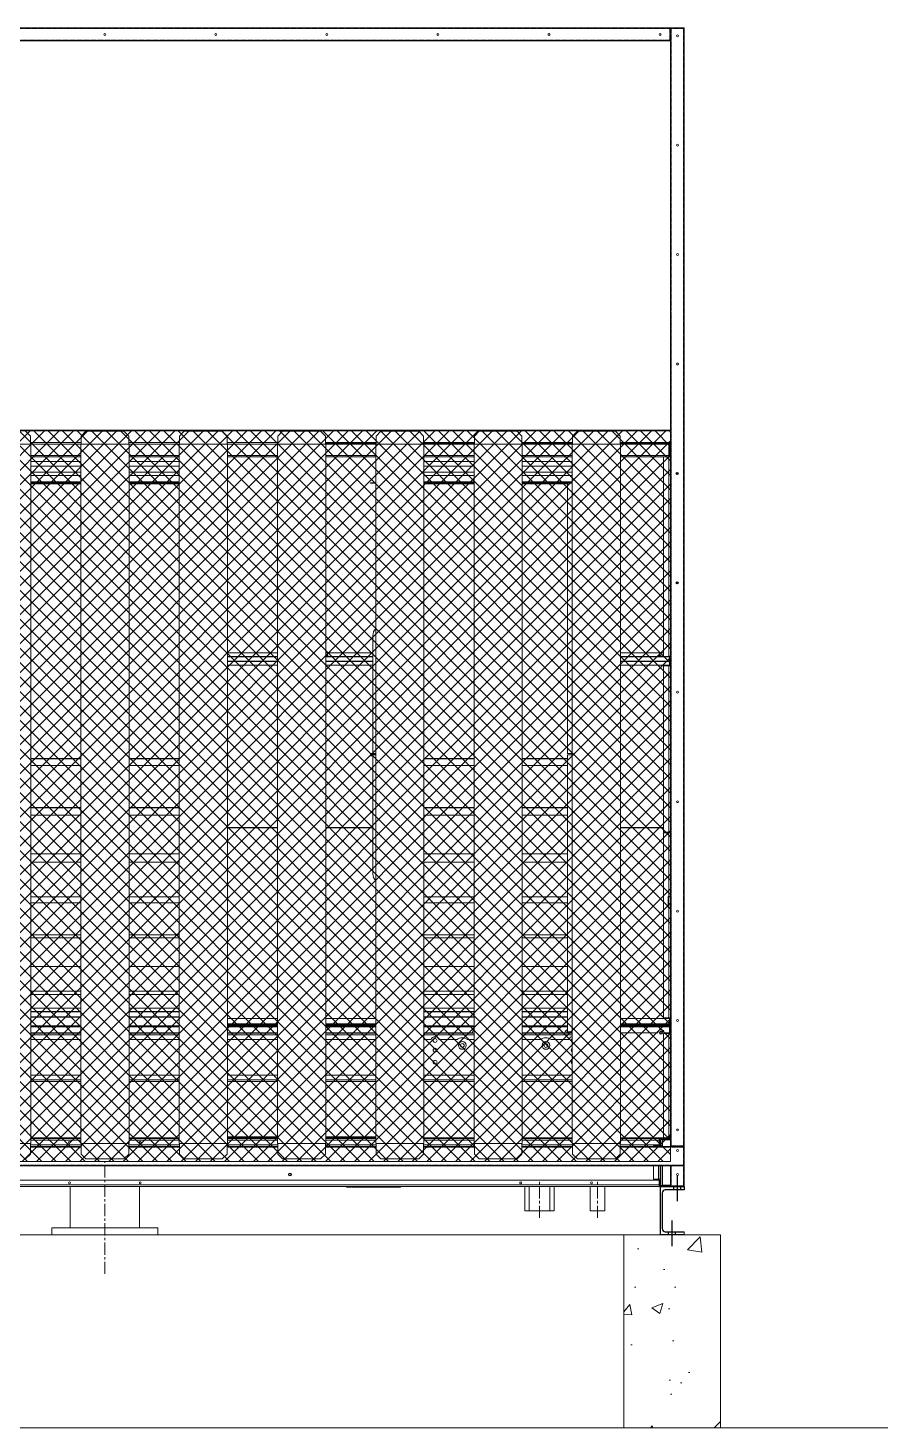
# Model space of a CAD drawing. Header units: millimetres. Extents: x -664082 to 30827, y -141530 to 21962.
# Drawn here: x 22114 to 24787, y 7999 to 12349 of the extents above; entities that cross this region are included whole.
import ezdxf

# ---------------------------------------------------------------- set-up
doc = ezdxf.new("R2010")
doc.units = ezdxf.units.MM
for name, pattern in [('CENTER', [2, 1.25, -0.25, 0.25, -0.25]), ('CENTERX2', [4, 2.5, -0.5, 0.5, -0.5]), ('HIDDEN', [0.375, 0.25, -0.125]), ('HIDDENX2', [0.75, 0.5, -0.25])]:
    doc.linetypes.add(name, pattern=pattern)
for name, color, linetype in [('center', 1, 'CENTER'), ('HIDD', 2, 'HIDDENX2'), ('냉각탑_기초', 23, 'Continuous')]:
    doc.layers.add(name, color=color, linetype=linetype)

# ---------------------------------------------------------------- blocks, each defined once
blk = doc.blocks.new('2')
at = {"lineweight": 5}
h = blk.add_hatch(dxfattribs=at)
h.set_pattern_fill('ANSI37', scale=10)
h.set_pattern_definition([(45, (-1561429.064, -479466.126), (-22.4506403, 22.4506403), []), (135, (-1561429.064, -479466.126), (-22.4506403, -22.4506403), [])])
h.paths.add_polyline_path([(24111.5, 8827.3), (24111.5, 11097.3), (20595.5, 11097.3), (20595.5, 8827.3)])
at = {"lineweight": 20}
for p, q in [((20595.5, 11097.3), (24111.5, 11097.3)), ((22122, 11081.3), (22107, 11096.3)), ((22279.5, 11081.3), (22294.5, 11096.3)), ((22294.5, 11096.3), (22412.5, 11096.3)), ((22427.5, 11081.3), (22412.5, 11096.3)), ((22585, 11081.3), (22600, 11096.3)), ((22600, 11096.3), (22718, 11096.3)), ((22733, 11081.3), (22718, 11096.3)), ((22890.5, 11081.3), (22905.5, 11096.3)), ((22905.5, 11096.3), (23023.5, 11096.3)), ((23038.5, 11081.3), (23023.5, 11096.3)), ((23196, 11081.3), (23211, 11096.3)), ((23211, 11096.3), (23329, 11096.3)), ((23344, 11081.3), (23329, 11096.3)), ((23501.5, 11081.3), (23516.5, 11096.3)), ((23516.5, 11096.3), (23634.5, 11096.3)), ((23649.5, 11081.3), (23634.5, 11096.3)), ((23807, 11081.3), (23822, 11096.3)), ((23822, 11096.3), (23940, 11096.3)), ((23955, 11081.3), (23940, 11096.3)), ((24111.5, 11097.3), (24111.5, 8827.3)), ((22123, 11056.3), (21973, 11056.3)), ((22122, 11056.3), (22122, 11081.3)), ((22123, 8883.3), (22123, 11056.3)), ((22278.5, 8883.3), (22278.5, 11056.3)), ((22428.5, 11056.3), (22278.5, 11056.3)), ((22279.5, 11056.3), (22279.5, 11081.3)), ((22427.5, 11056.3), (22427.5, 11081.3)), ((22428.5, 8883.3), (22428.5, 11056.3)), ((22584, 8883.3), (22584, 11056.3)), ((22734, 11056.3), (22584, 11056.3)), ((22585, 11056.3), (22585, 11081.3)), ((22733, 11056.3), (22733, 11081.3)), ((22734, 8883.3), (22734, 11056.3)), ((22889.5, 8883.3), (22889.5, 11056.3)), ((23039.5, 11056.3), (22889.5, 11056.3)), ((22890.5, 11056.3), (22890.5, 11081.3)), ((23038.5, 11056.3), (23038.5, 11081.3)), ((23039.5, 8883.3), (23039.5, 11056.3)), ((23195, 8883.3), (23195, 11056.3)), ((23345, 11056.3), (23195, 11056.3)), ((23196, 11056.3), (23196, 11081.3)), ((23344, 11056.3), (23344, 11081.3)), ((23345, 8883.3), (23345, 11056.3)), ((23500.5, 8883.3), (23500.5, 11056.3)), ((23650.5, 11056.3), (23500.5, 11056.3)), ((23501.5, 11056.3), (23501.5, 11081.3)), ((23649.5, 11056.3), (23649.5, 11081.3)), ((23650.5, 8883.3), (23650.5, 11056.3)), ((23806, 8883.3), (23806, 11056.3)), ((23956, 11056.3), (23806, 11056.3)), ((23807, 11056.3), (23807, 11081.3)), ((23955, 11056.3), (23955, 11081.3)), ((23956, 8883.3), (23956, 11056.3)), ((21973, 8883.3), (22123, 8883.3)), ((22122, 8883.3), (22122, 8850.3)), ((22278.5, 8883.3), (22428.5, 8883.3)), ((22279.5, 8883.3), (22279.5, 8850.3)), ((22427.5, 8883.3), (22427.5, 8850.3)), ((22584, 8883.3), (22734, 8883.3)), ((22585, 8883.3), (22585, 8850.3)), ((22733, 8883.3), (22733, 8850.3)), ((22889.5, 8883.3), (23039.5, 8883.3)), ((22890.5, 8883.3), (22890.5, 8850.3)), ((23038.5, 8883.3), (23038.5, 8850.3)), ((23195, 8883.3), (23345, 8883.3)), ((23196, 8883.3), (23196, 8850.3)), ((23344, 8883.3), (23344, 8850.3)), ((23500.5, 8883.3), (23650.5, 8883.3)), ((23501.5, 8883.3), (23501.5, 8850.3)), ((23649.5, 8883.3), (23649.5, 8850.3)), ((23806, 8883.3), (23956, 8883.3)), ((23807, 8883.3), (23807, 8850.3)), ((23955, 8883.3), (23955, 8850.3)), ((22122, 8850.3), (22107, 8835.3)), ((22279.5, 8850.3), (22294.5, 8835.3)), ((22294.5, 8835.3), (22412.5, 8835.3)), ((22427.5, 8850.3), (22412.5, 8835.3)), ((22585, 8850.3), (22600, 8835.3)), ((22600, 8835.3), (22718, 8835.3)), ((22733, 8850.3), (22718, 8835.3)), ((22890.5, 8850.3), (22905.5, 8835.3)), ((22905.5, 8835.3), (23023.5, 8835.3)), ((23038.5, 8850.3), (23023.5, 8835.3)), ((23196, 8850.3), (23211, 8835.3)), ((23211, 8835.3), (23329, 8835.3)), ((23344, 8850.3), (23329, 8835.3)), ((23501.5, 8850.3), (23516.5, 8835.3)), ((23516.5, 8835.3), (23634.5, 8835.3)), ((23649.5, 8850.3), (23634.5, 8835.3)), ((23807, 8850.3), (23822, 8835.3)), ((23822, 8835.3), (23940, 8835.3)), ((23955, 8850.3), (23940, 8835.3)), ((24111.5, 8827.3), (20595.5, 8827.3)), ((23776.5, 8749.3), (23851.5, 8749.3))]:
    blk.add_line(p, q, dxfattribs=at)
at = {"color": 7, "lineweight": 20}
for p, q in [((22279.5, 11061.3), (22122, 11061.3)), ((22278.5, 11055.9), (22123, 11055.9)), ((22585, 11061.3), (22427.5, 11061.3)), ((22584, 11055.9), (22428.5, 11055.9)), ((22890.5, 11061.3), (22733, 11061.3)), ((22889.5, 11055.9), (22734, 11055.9)), ((23196, 11061.3), (23038.5, 11061.3)), ((23196, 11059.3), (23038.5, 11059.3)), ((23195, 11055.9), (23039.5, 11055.9)), ((23501.5, 11061.3), (23344, 11061.3)), ((23501.5, 11059.3), (23344, 11059.3)), ((23500.5, 11055.9), (23345, 11055.9)), ((23807, 11061.3), (23649.5, 11061.3)), ((23807, 11059.3), (23649.5, 11059.3)), ((23806, 11055.9), (23650.5, 11055.9)), ((24105.8, 11061.3), (23955, 11061.3)), ((24104.1, 11059.3), (23955, 11059.3)), ((24105.8, 11055.9), (23956, 11055.9)), ((22123, 11020.7), (22278.5, 11020.7)), ((22123, 11017.3), (22278.5, 11017.3)), ((22428.5, 11020.7), (22584, 11020.7)), ((22428.5, 11017.3), (22584, 11017.3)), ((22734, 11020.7), (22889.5, 11020.7)), ((22734, 11017.3), (22889.5, 11017.3)), ((23039.5, 11020.7), (23195, 11020.7)), ((23039.5, 11017.3), (23195, 11017.3)), ((23345, 11020.7), (23500.5, 11020.7)), ((23345, 11017.3), (23500.5, 11017.3)), ((23650.5, 11020.7), (23806, 11020.7)), ((23650.5, 11017.3), (23806, 11017.3)), ((23956, 11020.7), (24105.8, 11020.7)), ((23956, 11017.3), (24105.8, 11017.3)), ((22123, 9225.9), (22278.5, 9225.9)), ((22428.5, 9225.9), (22584, 9225.9)), ((22734, 9225.9), (22889.5, 9225.9)), ((23039.5, 9225.9), (23195, 9225.9)), ((23345, 9225.9), (23500.5, 9225.9)), ((23650.5, 9225.9), (23806, 9225.9)), ((22123, 9220.7), (22278.5, 9220.7)), ((22123, 9205.9), (22278.5, 9205.9)), ((22428.5, 9220.7), (22584, 9220.7)), ((22428.5, 9205.9), (22584, 9205.9)), ((22734, 9220.7), (22889.5, 9220.7)), ((22734, 9205.9), (22889.5, 9205.9)), ((23039.5, 9220.7), (23195, 9220.7)), ((23039.5, 9205.9), (23195, 9205.9)), ((23345, 9220.7), (23500.5, 9220.7)), ((23345, 9205.9), (23367.3, 9205.9)), ((23650.5, 9220.7), (23806, 9220.7)), ((22123, 9095.9), (22278.5, 9095.9)), ((22428.5, 9095.9), (22584, 9095.9)), ((22734, 9095.9), (22889.5, 9095.9)), ((23039.5, 9095.9), (23195, 9095.9)), ((23345, 9095.9), (23500.5, 9095.9)), ((23650.5, 9095.9), (23806, 9095.9)), ((22278.5, 9081.1), (22123, 9081.1)), ((22278.5, 9075.9), (22123, 9075.9)), ((22584, 9081.1), (22428.5, 9081.1)), ((22584, 9075.9), (22428.5, 9075.9)), ((22889.5, 9081.1), (22734, 9081.1)), ((22889.5, 9075.9), (22734, 9075.9)), ((23195, 9081.1), (23039.5, 9081.1)), ((23195, 9075.9), (23039.5, 9075.9)), ((23500.5, 9081.1), (23345, 9081.1)), ((23500.5, 9075.9), (23345, 9075.9)), ((23806, 9081.1), (23650.5, 9081.1)), ((23806, 9075.9), (23650.5, 9075.9)), ((22122, 8879.3), (22279.5, 8879.3)), ((22123, 8900.9), (22278.5, 8900.9)), ((22123, 8899.3), (22278.5, 8899.3)), ((22278.5, 8894.1), (22123, 8894.1)), ((22427.5, 8879.3), (22585, 8879.3)), ((22428.5, 8900.9), (22584, 8900.9)), ((22428.5, 8899.3), (22584, 8899.3)), ((22584, 8899.3), (22428.5, 8899.3)), ((22584, 8894.1), (22428.5, 8894.1)), ((22733, 8879.3), (22890.5, 8879.3)), ((22734, 8900.9), (22889.5, 8900.9)), ((22889.5, 8899.3), (22734, 8899.3)), ((22889.5, 8894.1), (22734, 8894.1)), ((23038.5, 8879.3), (23196, 8879.3)), ((23039.5, 8900.9), (23195, 8900.9)), ((23039.5, 8899.3), (23195, 8899.3)), ((23195, 8899.3), (23039.5, 8899.3)), ((23195, 8894.1), (23039.5, 8894.1)), ((23344, 8879.3), (23501.5, 8879.3)), ((23345, 8900.9), (23500.5, 8900.9)), ((23345, 8899.3), (23500.5, 8899.3)), ((23500.5, 8894.1), (23345, 8894.1)), ((23649.5, 8879.3), (23807, 8879.3)), ((23650.5, 8900.9), (23806, 8900.9)), ((23650.5, 8899.3), (23806, 8899.3)), ((23806, 8894.1), (23650.5, 8894.1)), ((23955, 8879.3), (24075.9, 8879.3)), ((23956, 8900.9), (24106.5, 8900.9)), ((23956, 8899.3), (24085.7, 8899.3)), ((24075.9, 8899.3), (23956, 8899.3)), ((24075.9, 8894.1), (23956, 8894.1)), ((24075.9, 8769.3), (20631.1, 8769.3)), ((20631.1, 8754.5), (24075.9, 8754.5)), ((20631.1, 8749.3), (24075.9, 8749.3)), ((22245.2, 8749.3), (22245.2, 8621.3)), ((22461.5, 8749.3), (22461.5, 8621.3)), ((23750, 8674.3), (23658, 8674.3)), ((23906.5, 8674.3), (23861.5, 8674.3)), ((22188.3, 8621.3), (22518.3, 8621.3)), ((22188.3, 8599.3), (22188.3, 8621.3)), ((22518.3, 8599.3), (22518.3, 8621.3)), ((22188.3, 8599.3), (22518.3, 8599.3)), ((22491.5, 8599.3), (22275.2, 8599.3))]:
    blk.add_line(p, q, dxfattribs=at)
at = {"color": 7, "lineweight": 20, "ltscale": 0.000824214}
blk.add_line((24106.1, 11059.3), (24104.1, 11059.3), dxfattribs=at)
at = {"color": 7, "lineweight": 20, "ltscale": 0.001131}
for p, q in [((24105.8, 11058.6), (24105.8, 11055.9)), ((24107.8, 11058.6), (24107.8, 11055.9)), ((24110.2, 8903), (24111.5, 8903))]:
    blk.add_line(p, q, dxfattribs=at)
at = {"color": 7, "lineweight": 20, "ltscale": 0.000414935}
for p, q in [((24106.5, 11058.3), (24105.8, 11057.6)), ((24108.5, 11058.3), (24107.8, 11057.6)), ((24110.5, 8902.3), (24111.2, 8903))]:
    blk.add_line(p, q, dxfattribs=at)
at = {"color": 7, "lineweight": 20, "ltscale": 0.014667}
for p, q in [((24105.8, 11020.7), (24105.8, 11055.9)), ((24107.8, 11020.7), (24107.8, 11055.9))]:
    blk.add_line(p, q, dxfattribs=at)
at = {"color": 7, "lineweight": 20, "ltscale": 0.000708334}
for p, q in [((24107.5, 11055.9), (24105.8, 11055.9)), ((24109.5, 11055.9), (24107.8, 11055.9)), ((24109.5, 10383.2), (24107.8, 10383.2))]:
    blk.add_line(p, q, dxfattribs=at)
at = {"color": 7, "lineweight": 20, "ltscale": 0.000566661}
blk.add_line((24107.5, 11059.3), (24106.1, 11059.3), dxfattribs=at)
at = {"color": 7, "lineweight": 20, "ltscale": 0.000125615}
blk.add_line((24107.5, 11059.3), (24107.5, 11059), dxfattribs=at)
at = {"color": 7, "lineweight": 20, "ltscale": 0.01525}
blk.add_line((24107.5, 11055.9), (24107.5, 11019.3), dxfattribs=at)
at = {"color": 7, "lineweight": 20, "ltscale": 0.000125312}
blk.add_line((24107.8, 11055.9), (24107.5, 11055.9), dxfattribs=at)
at = {"color": 7, "lineweight": 20, "ltscale": 0.000341772}
blk.add_line((24089.5, 11016.4), (24089.5, 11017.3), dxfattribs=at)
at = {"color": 7, "lineweight": 20, "ltscale": 0.006917}
for p, q in [((24106.1, 11016.4), (24089.5, 11016.4)), ((24089.5, 10396.5), (24106.1, 10396.5)), ((24106.1, 10368.8), (24089.5, 10368.8)), ((24106.1, 10367.5), (24089.5, 10367.5)), ((24089.5, 9851.1), (24106.1, 9851.1)), ((24106.1, 9848.9), (24089.5, 9848.9)), ((24089.5, 9273.7), (24106.1, 9273.7)), ((24107.8, 9255.1), (24107.8, 9271.7)), ((24089.5, 9225.3), (24106.1, 9225.3))]:
    blk.add_line(p, q, dxfattribs=at)
at = {"color": 7, "lineweight": 20, "ltscale": 0.258309}
for p, q in [((24089.5, 11016.4), (24089.5, 10396.5)), ((24106.1, 10396.5), (24106.1, 11016.4))]:
    blk.add_line(p, q, dxfattribs=at)
at = {"color": 7, "lineweight": 20, "ltscale": 0.001417}
for p, q in [((24105.8, 11020.7), (24105.8, 11017.3)), ((24107.8, 11020.7), (24107.8, 11017.3)), ((24109.5, 9849.4), (24106.1, 9849.4)), ((24109.5, 9273.7), (24106.1, 9273.7)), ((24106.1, 9225.3), (24109.5, 9225.3)), ((24107.8, 9251.7), (24107.8, 9255.1)), ((24107.8, 9249.3), (24107.8, 9245.9))]:
    blk.add_line(p, q, dxfattribs=at)
at = {"color": 7, "lineweight": 20, "ltscale": 0.000708333}
for p, q in [((24107.5, 11019.3), (24105.8, 11019.3)), ((24109.5, 11019.3), (24107.8, 11019.3)), ((24109.5, 9254.6), (24107.8, 9254.6)), ((24109.5, 9253.7), (24107.8, 9253.7)), ((24107.8, 9247.3), (24109.5, 9247.3)), ((24107.8, 9246.4), (24109.5, 9246.4))]:
    blk.add_line(p, q, dxfattribs=at)
at = {"color": 7, "lineweight": 20, "ltscale": 0.000833341}
blk.add_line((24105.8, 11017.3), (24107.8, 11017.3), dxfattribs=at)
at = {"color": 7, "lineweight": 20, "ltscale": 0.000133398}
blk.add_line((24106.1, 11016.9), (24106.1, 11017.3), dxfattribs=at)
at = {"color": 7, "lineweight": 20, "ltscale": 0.000208374}
blk.add_line((24106.1, 11016.4), (24106.1, 11016.9), dxfattribs=at)
at = {"color": 7, "lineweight": 20, "ltscale": 0.000125}
blk.add_line((24107.5, 11020.7), (24107.8, 11020.7), dxfattribs=at)
at = {"color": 7, "lineweight": 20, "ltscale": 0.000152655}
blk.add_line((24109.5, 11019.1), (24109.1, 11019.1), dxfattribs=at)
at = {"color": 0, "lineweight": 20}
for p, q in [((22278.5, 11002.2), (22123, 11002.2)), ((22123, 10988.1), (22278.5, 10988.1)), ((22278.5, 10968.9), (22123, 10968.9)), ((22584, 11002.2), (22428.5, 11002.2)), ((22428.5, 10988.1), (22584, 10988.1)), ((22584, 10968.9), (22428.5, 10968.9)), ((23500.5, 11002.2), (23345, 11002.2)), ((23345, 10988.1), (23500.5, 10988.1)), ((23500.5, 10968.9), (23345, 10968.9)), ((23806, 11002.2), (23650.5, 11002.2)), ((23650.5, 10988.1), (23806, 10988.1)), ((23806, 10968.9), (23650.5, 10968.9)), ((22123, 10959.3), (22278.5, 10959.3)), ((22428.5, 10959.3), (22584, 10959.3)), ((23345, 10959.3), (23500.5, 10959.3)), ((23650.5, 10959.3), (23806, 10959.3)), ((24153.5, 8876.1), (24153.5, 8749.3)), ((24153.5, 8749.3), (24151.5, 8749.3))]:
    blk.add_line(p, q, dxfattribs=at)
at = {"color": 7, "lineweight": 20, "ltscale": 0.2695}
for p, q in [((22278.5, 10938.7), (22123, 10938.7)), ((22278.5, 10936.7), (22123, 10936.7)), ((22584, 10938.7), (22428.5, 10938.7)), ((22584, 10936.7), (22428.5, 10936.7)), ((23500.5, 10938.7), (23345, 10938.7)), ((23500.5, 10936.7), (23345, 10936.7)), ((23806, 10938.7), (23650.5, 10938.7)), ((23806, 10936.7), (23650.5, 10936.7))]:
    blk.add_line(p, q, dxfattribs=at)
at = {"color": 7, "lineweight": 20, "ltscale": 0.251167}
for p, q in [((22123, 10936.7), (22278.5, 10936.7)), ((22123, 10934.7), (22278.5, 10934.7)), ((22428.5, 10936.7), (22584, 10936.7)), ((22428.5, 10934.7), (22584, 10934.7)), ((23345, 10936.7), (23500.5, 10936.7)), ((23345, 10934.7), (23500.5, 10934.7)), ((23650.5, 10936.7), (23806, 10936.7)), ((23650.5, 10934.7), (23806, 10934.7))]:
    blk.add_line(p, q, dxfattribs=at)
at = {"color": 7, "lineweight": 20, "ltscale": 0.2225}
for p, q in [((22123, 10933.3), (22278.5, 10933.3)), ((22428.5, 10933.3), (22584, 10933.3)), ((23345, 10933.3), (23500.5, 10933.3)), ((23650.5, 10933.3), (23791.2, 10933.3)), ((22123, 10079), (22278.5, 10079)), ((22123, 10078.4), (22278.5, 10078.4)), ((22123, 10058.1), (22278.5, 10058.1)), ((22123, 10057.7), (22278.5, 10057.7)), ((22428.5, 10079), (22584, 10079)), ((22428.5, 10078.4), (22584, 10078.4)), ((22428.5, 10058.1), (22584, 10058.1)), ((22428.5, 10057.7), (22584, 10057.7)), ((23345, 10079), (23500.5, 10079)), ((23345, 10078.4), (23500.5, 10078.4)), ((23345, 10058.1), (23500.5, 10058.1)), ((23345, 10057.7), (23500.5, 10057.7)), ((23650.5, 10079), (23791.2, 10079)), ((23650.5, 10078.4), (23791.2, 10078.4)), ((23650.5, 10058.1), (23791.2, 10058.1)), ((23650.5, 10057.7), (23791.2, 10057.7)), ((22123, 9927.3), (22278.5, 9927.3)), ((22123, 9926.7), (22278.5, 9926.7)), ((22428.5, 9927.3), (22584, 9927.3)), ((22428.5, 9926.7), (22584, 9926.7)), ((23345, 9927.3), (23500.5, 9927.3)), ((23345, 9926.7), (23500.5, 9926.7)), ((23650.5, 9927.3), (23791.2, 9927.3)), ((23650.5, 9926.7), (23791.2, 9926.7)), ((22123, 9903.4), (22278.5, 9903.4)), ((22123, 9903.1), (22278.5, 9903.1)), ((22428.5, 9903.4), (22584, 9903.4)), ((22428.5, 9903.1), (22584, 9903.1)), ((23345, 9903.4), (23500.5, 9903.4)), ((23345, 9903.1), (23500.5, 9903.1)), ((23650.5, 9903.4), (23791.2, 9903.4)), ((23650.5, 9903.1), (23791.2, 9903.1)), ((22123, 9783.5), (22278.5, 9783.5)), ((22123, 9783), (22278.5, 9783)), ((22123, 9757.8), (22278.5, 9757.8)), ((22123, 9757.5), (22278.5, 9757.5)), ((22428.5, 9783.5), (22584, 9783.5)), ((22428.5, 9783), (22584, 9783)), ((22428.5, 9757.8), (22584, 9757.8)), ((22428.5, 9757.5), (22584, 9757.5)), ((23345, 9783.5), (23500.5, 9783.5)), ((23345, 9783), (23500.5, 9783)), ((23345, 9757.8), (23500.5, 9757.8)), ((23345, 9757.5), (23500.5, 9757.5)), ((23650.5, 9783.5), (23791.2, 9783.5)), ((23650.5, 9783), (23791.2, 9783)), ((23650.5, 9757.8), (23791.2, 9757.8)), ((23650.5, 9757.5), (23791.2, 9757.5)), ((22123, 9650.1), (22278.5, 9650.1)), ((22123, 9649.6), (22278.5, 9649.6)), ((22123, 9631.4), (22278.5, 9631.4)), ((22123, 9631.3), (22278.5, 9631.3)), ((22428.5, 9650.1), (22584, 9650.1)), ((22428.5, 9649.6), (22584, 9649.6)), ((22428.5, 9631.4), (22584, 9631.4)), ((22428.5, 9631.3), (22584, 9631.3)), ((23345, 9650.1), (23500.5, 9650.1)), ((23345, 9649.6), (23500.5, 9649.6)), ((23345, 9631.4), (23500.5, 9631.4)), ((23345, 9631.3), (23500.5, 9631.3)), ((23650.5, 9650.1), (23791.2, 9650.1)), ((23650.5, 9649.6), (23791.2, 9649.6)), ((23650.5, 9631.4), (23791.2, 9631.4)), ((23650.5, 9631.3), (23791.2, 9631.3)), ((22123, 9532.1), (22278.5, 9532.1)), ((22123, 9531.7), (22278.5, 9531.7)), ((22428.5, 9532.1), (22584, 9532.1)), ((22428.5, 9531.7), (22584, 9531.7)), ((23345, 9532.1), (23500.5, 9532.1)), ((23345, 9531.7), (23500.5, 9531.7)), ((23650.5, 9532.1), (23791.2, 9532.1)), ((23650.5, 9531.7), (23791.2, 9531.7)), ((22123, 9522.8), (22278.5, 9522.8)), ((22123, 9522.7), (22278.5, 9522.7)), ((22428.5, 9522.8), (22584, 9522.8)), ((22428.5, 9522.7), (22584, 9522.7)), ((23345, 9522.8), (23500.5, 9522.8)), ((23345, 9522.7), (23500.5, 9522.7)), ((23650.5, 9522.8), (23791.2, 9522.8)), ((23650.5, 9522.7), (23791.2, 9522.7)), ((22123, 9433.1), (22278.5, 9433.1)), ((22123, 9432.8), (22278.5, 9432.8)), ((22428.5, 9433.1), (22584, 9433.1)), ((22428.5, 9432.8), (22584, 9432.8)), ((23345, 9433.1), (23500.5, 9433.1)), ((23345, 9432.8), (23500.5, 9432.8)), ((23650.5, 9433.1), (23791.2, 9433.1)), ((23650.5, 9432.8), (23791.2, 9432.8)), ((22123, 9356.6), (22278.5, 9356.6)), ((22123, 9356.3), (22278.5, 9356.3)), ((22428.5, 9356.6), (22584, 9356.6)), ((22428.5, 9356.3), (22584, 9356.3)), ((23345, 9356.6), (23500.5, 9356.6)), ((23345, 9356.3), (23500.5, 9356.3)), ((23650.5, 9356.6), (23791.2, 9356.6)), ((23650.5, 9356.3), (23791.2, 9356.3)), ((22123, 9346.4), (22278.5, 9346.4)), ((22123, 9346.3), (22278.5, 9346.3)), ((22428.5, 9346.4), (22584, 9346.4)), ((22428.5, 9346.3), (22584, 9346.3)), ((23345, 9346.4), (23500.5, 9346.4)), ((23345, 9346.3), (23500.5, 9346.3)), ((23650.5, 9346.4), (23791.2, 9346.4)), ((23650.5, 9346.3), (23791.2, 9346.3)), ((22123, 9303.8), (22278.5, 9303.8)), ((22123, 9303.7), (22278.5, 9303.7)), ((22123, 9292.9), (22278.5, 9292.9)), ((22123, 9292.8), (22278.5, 9292.8)), ((22123, 9277.2), (22278.5, 9277.2)), ((22123, 9277.2), (22278.5, 9277.2)), ((22123, 9275.8), (22278.5, 9275.8)), ((22428.5, 9303.8), (22584, 9303.8)), ((22428.5, 9303.7), (22584, 9303.7)), ((22428.5, 9292.9), (22584, 9292.9)), ((22428.5, 9292.8), (22584, 9292.8)), ((22428.5, 9277.2), (22584, 9277.2)), ((22428.5, 9277.2), (22584, 9277.2)), ((22428.5, 9275.8), (22584, 9275.8)), ((23345, 9303.8), (23500.5, 9303.8)), ((23345, 9303.7), (23500.5, 9303.7)), ((23345, 9292.9), (23500.5, 9292.9)), ((23345, 9292.8), (23500.5, 9292.8)), ((23345, 9277.2), (23500.5, 9277.2)), ((23345, 9277.2), (23500.5, 9277.2)), ((23345, 9275.8), (23500.5, 9275.8)), ((23650.5, 9303.8), (23791.2, 9303.8)), ((23650.5, 9303.7), (23791.2, 9303.7)), ((23650.5, 9292.9), (23791.2, 9292.9)), ((23650.5, 9292.8), (23791.2, 9292.8)), ((23650.5, 9277.2), (23791.2, 9277.2)), ((23650.5, 9277.2), (23791.2, 9277.2)), ((23650.5, 9275.8), (23791.2, 9275.8)), ((22278.5, 9249.2), (22123, 9249.2)), ((22278.5, 9245.9), (22123, 9245.9)), ((22428.5, 9249.2), (22584, 9249.2)), ((22584, 9245.9), (22428.5, 9245.9)), ((23500.5, 9249.2), (23345, 9249.2)), ((23500.5, 9245.9), (23345, 9245.9)), ((23791.2, 9249.2), (23650.5, 9249.2)), ((23791.2, 9245.9), (23650.5, 9245.9))]:
    blk.add_line(p, q, dxfattribs=at)
at = {"color": 7, "lineweight": 20, "ltscale": 0.000666667}
for p, q in [((23178.8, 10936.3), (23178.8, 10934.7)), ((23178.8, 10093.5), (23178.8, 10095.1)), ((23178.8, 10092.9), (23178.8, 10091.3)), ((23178.8, 10089.9), (23178.8, 10088.3)), ((24103.5, 9616.3), (24105.1, 9616.3)), ((23791.2, 9229.5), (23791.2, 9227.9)), ((24106.5, 8899.3), (24106.5, 8900.9))]:
    blk.add_line(p, q, dxfattribs=at)
at = {"color": 7, "lineweight": 20, "ltscale": 0.0155}
for p, q in [((23195, 10936.3), (23178.8, 10936.3)), ((23195, 10934.7), (23178.8, 10934.7)), ((23791.2, 10934.7), (23806, 10934.7)), ((23195, 10095.1), (23178.8, 10095.1)), ((23195, 10093.5), (23178.8, 10093.5)), ((23178.8, 10092.9), (23195, 10092.9)), ((23806, 10095.1), (23791.2, 10095.1)), ((23178.8, 10091.3), (23195, 10091.3)), ((23806, 10090.9), (23791.2, 10090.9)), ((23806, 9230.3), (23791.2, 9230.3)), ((23791.2, 9230), (23806, 9230)), ((23806, 9229.5), (23791.2, 9229.5)), ((23806, 9227.9), (23791.2, 9227.9))]:
    blk.add_line(p, q, dxfattribs=at)
at = {"color": 7, "lineweight": 20, "ltscale": 0.349833}
blk.add_line((23791.2, 10095.1), (23791.2, 10934.7), dxfattribs=at)
at = {"color": 7, "lineweight": 20, "ltscale": 0.152458}
blk.add_line((23186, 10095.1), (23186, 10461), dxfattribs=at)
at = {"color": 7, "lineweight": 20, "ltscale": 0.20484}
for p, q in [((22889.5, 10408), (22734, 10408)), ((23186, 10408), (23039.5, 10408)), ((22889.5, 10396.3), (22734, 10396.3)), ((22889.5, 10395), (22734, 10395)), ((22889.5, 10382.3), (22734, 10382.3)), ((22889.5, 10381), (22734, 10381)), ((22734, 10369.1), (22889.5, 10369.1)), ((23186, 10396.3), (23039.5, 10396.3)), ((23186, 10395), (23039.5, 10395)), ((23186, 10382.3), (23039.5, 10382.3)), ((23186, 10381), (23039.5, 10381)), ((23039.5, 10369.1), (23186, 10369.1)), ((22889.5, 9865.1), (22734, 9865.1)), ((22889.5, 9864.2), (22734, 9864.2)), ((23186, 9865.1), (23039.5, 9865.1)), ((23186, 9864.2), (23039.5, 9864.2))]:
    blk.add_line(p, q, dxfattribs=at)
at = {"color": 7, "lineweight": 20, "ltscale": 0.094629}
blk.add_line((24089.5, 10408), (23956, 10408), dxfattribs=at)
at = {"color": 7, "lineweight": 20, "ltscale": 0.000183495}
blk.add_line((24107.5, 10396.7), (24107.5, 10396.3), dxfattribs=at)
at = {"color": 7, "lineweight": 20, "ltscale": 0.102254}
for p, q in [((24107.8, 10396.3), (23956, 10396.3)), ((24107.8, 10395), (23956, 10395)), ((24107.8, 10381), (23956, 10381))]:
    blk.add_line(p, q, dxfattribs=at)
at = {"color": 7, "lineweight": 20, "ltscale": 0.102253}
for p, q in [((24107.8, 10382.3), (23956, 10382.3)), ((23956, 10369.1), (24107.8, 10369.1))]:
    blk.add_line(p, q, dxfattribs=at)
at = {"color": 7, "lineweight": 20, "ltscale": 0.000535656}
for p, q in [((24089.5, 10367.5), (24089.5, 10368.8)), ((24107.8, 10395), (24107.8, 10396.3))]:
    blk.add_line(p, q, dxfattribs=at)
at = {"color": 7, "lineweight": 20, "ltscale": 0.215196}
for p, q in [((24089.5, 10367.5), (24089.5, 9851.1)), ((24106.1, 9851.1), (24106.1, 10367.5))]:
    blk.add_line(p, q, dxfattribs=at)
at = {"color": 7, "lineweight": 20, "ltscale": 0.000102715}
for p, q in [((24106.1, 10368.8), (24106.1, 10369.1)), ((24107.5, 10369.1), (24107.5, 10368.8))]:
    blk.add_line(p, q, dxfattribs=at)
at = {"color": 7, "lineweight": 20, "ltscale": 0.000833333}
for p, q in [((24109.5, 10368.8), (24107.5, 10368.8)), ((24106.1, 9271.7), (24106.1, 9273.7)), ((24107.5, 9273.7), (24107.5, 9271.7)), ((24109.5, 9273.7), (24107.5, 9273.7)), ((24106.1, 9225.3), (24106.1, 9227.3)), ((23118, 8747.3), (23118, 8749.3)), ((23258, 8747.3), (23258, 8749.3))]:
    blk.add_line(p, q, dxfattribs=at)
at = {"color": 7, "lineweight": 20, "ltscale": 0.005298}
blk.add_line((24107.8, 10382.3), (24107.8, 10395), dxfattribs=at)
at = {"color": 7, "lineweight": 20, "ltscale": 4.87896e-05}
blk.add_line((24107.8, 10383), (24107.8, 10383.2), dxfattribs=at)
at = {"color": 7, "lineweight": 20, "ltscale": 0.000506051}
blk.add_line((24107.8, 10381), (24107.8, 10382.3), dxfattribs=at)
at = {"color": 7, "lineweight": 20, "ltscale": 0.004993}
blk.add_line((24107.8, 10369.1), (24107.8, 10381), dxfattribs=at)
at = {"color": 7, "lineweight": 20, "ltscale": 0.000249486}
blk.add_line((23178.8, 10092.9), (23178.8, 10093.5), dxfattribs=at)
at = {"color": 7, "lineweight": 20, "ltscale": 0.000250031}
blk.add_line((23186, 10092.9), (23186, 10093.5), dxfattribs=at)
at = {"color": 7, "lineweight": 20, "ltscale": 0.003003}
for p, q in [((23178.8, 10089.9), (23186, 10089.9)), ((23178.8, 10088.3), (23186, 10088.3))]:
    blk.add_line(p, q, dxfattribs=at)
at = {"color": 7, "lineweight": 20, "ltscale": 0.135185}
blk.add_line((23186, 9766.8), (23186, 10091.3), dxfattribs=at)
at = {"color": 7, "lineweight": 20, "ltscale": 0.358583}
blk.add_line((23791.2, 9230.3), (23791.2, 10090.9), dxfattribs=at)
at = {"color": 7, "lineweight": 20, "ltscale": 0.062042}
for p, q in [((24089.5, 9865.1), (23956, 9865.1)), ((24089.5, 9864.2), (23956, 9864.2))]:
    blk.add_line(p, q, dxfattribs=at)
at = {"color": 7, "lineweight": 20, "ltscale": 0.239669}
blk.add_line((24089.5, 9848.9), (24089.5, 9273.7), dxfattribs=at)
at = {"color": 7, "lineweight": 20, "ltscale": 0.000162643}
blk.add_line((24106.1, 9851.1), (24106.1, 9850.7), dxfattribs=at)
at = {"color": 7, "lineweight": 20, "ltscale": 0.000534728}
blk.add_line((24106.1, 9849.4), (24106.1, 9850.7), dxfattribs=at)
at = {"color": 7, "lineweight": 20, "ltscale": 0.000212316}
blk.add_line((24106.1, 9848.9), (24106.1, 9849.4), dxfattribs=at)
at = {"color": 7, "lineweight": 20, "ltscale": 0.082338}
blk.add_line((24106.1, 9651.3), (24106.1, 9848.9), dxfattribs=at)
at = {"color": 7, "lineweight": 20, "ltscale": 0.000615509}
blk.add_line((24107.5, 9849.4), (24107.5, 9850.9), dxfattribs=at)
at = {"color": 7, "lineweight": 20, "ltscale": 0.018857}
blk.add_line((23186, 9721.6), (23186, 9766.8), dxfattribs=at)
at = {"color": 7, "lineweight": 20, "ltscale": 0.013417}
for p, q in [((24103.5, 9616.3), (24103.5, 9648.5)), ((24105.1, 9616.3), (24105.1, 9648.5))]:
    blk.add_line(p, q, dxfattribs=at)
at = {"color": 7, "lineweight": 20, "ltscale": 0.15666}
blk.add_line((24106.1, 9273.7), (24106.1, 9649.7), dxfattribs=at)
at = {"color": 7, "lineweight": 20, "ltscale": 0.001333}
for p, q in [((24109.5, 9651.3), (24106.3, 9651.3)), ((24109.5, 9649.7), (24106.3, 9649.7)), ((24073.3, 8876.1), (24073.3, 8879.3)), ((24075.3, 8879.3), (24075.3, 8876.1)), ((24073.3, 8769.3), (24073.3, 8772.5)), ((24078.5, 8772.5), (24075.3, 8772.5)), ((24075.3, 8772.5), (24075.3, 8769.3))]:
    blk.add_line(p, q, dxfattribs=at)
at = {"color": 7, "lineweight": 20, "ltscale": 0.32425}
blk.add_line((24153.5, 9654.3), (24153.5, 8876.1), dxfattribs=at)
at = {"color": 7, "lineweight": 20, "ltscale": 0.230833}
for p, q in [((22889.5, 9271.7), (22734, 9271.7)), ((23195, 9271.7), (23039.5, 9271.7)), ((22889.5, 9255.1), (22734, 9255.1)), ((22889.5, 9251.7), (22734, 9251.7)), ((22889.5, 9249.3), (22734, 9249.3)), ((22889.5, 9245.9), (22734, 9245.9)), ((23195, 9255.1), (23039.5, 9255.1)), ((23195, 9251.7), (23039.5, 9251.7)), ((23195, 9249.3), (23039.5, 9249.3)), ((23195, 9245.9), (23039.5, 9245.9))]:
    blk.add_line(p, q, dxfattribs=at)
at = {"color": 7, "lineweight": 20, "ltscale": 0.082106}
for p, q in [((24107.8, 9271.7), (23956, 9271.7)), ((24107.8, 9255.1), (23956, 9255.1)), ((24107.8, 9251.7), (23956, 9251.7)), ((24107.8, 9249.3), (23956, 9249.3)), ((24107.8, 9245.9), (23956, 9245.9))]:
    blk.add_line(p, q, dxfattribs=at)
at = {"color": 7, "lineweight": 20, "ltscale": 0.111667}
for p, q in [((22278.5, 9227.3), (22123, 9227.3)), ((22584, 9227.3), (22428.5, 9227.3)), ((22889.5, 9227.3), (22734, 9227.3)), ((23195, 9227.3), (23039.5, 9227.3)), ((23495.5, 9227.3), (23345, 9227.3)), ((23783.5, 9227.3), (23650.5, 9227.3)), ((23806, 9227.3), (23803.5, 9227.3)), ((24071.5, 9227.3), (23956, 9227.3))]:
    blk.add_line(p, q, dxfattribs=at)
at = {"color": 7, "lineweight": 20, "ltscale": 0.109084}
blk.add_line((22889.5, 9251.3), (22734, 9251.3), dxfattribs=at)
at = {"color": 7, "lineweight": 20, "ltscale": 0.111332}
blk.add_line((23195, 9251.3), (23039.5, 9251.3), dxfattribs=at)
at = {"color": 7, "lineweight": 20, "ltscale": 0.000128262}
blk.add_line((23791.2, 9230.3), (23791.2, 9230), dxfattribs=at)
at = {"color": 7, "lineweight": 20, "ltscale": 0.070314}
blk.add_line((24079.5, 9251.3), (23956, 9251.3), dxfattribs=at)
at = {"color": 7, "lineweight": 20, "ltscale": 0.000999741}
blk.add_line((24079.5, 9251.7), (24079.5, 9249.3), dxfattribs=at)
at = {"color": 7, "lineweight": 20, "ltscale": 0.134725}
blk.add_line((24089.5, 8901.9), (24089.5, 9225.3), dxfattribs=at)
at = {"color": 7, "lineweight": 20, "ltscale": 0.006792}
blk.add_line((24107.8, 9227.3), (24091.5, 9227.3), dxfattribs=at)
at = {"color": 7, "lineweight": 20, "ltscale": 0.001}
for p, q in [((24106.1, 9249.3), (24106.1, 9251.7)), ((24107.5, 9251.7), (24107.5, 9249.3))]:
    blk.add_line(p, q, dxfattribs=at)
at = {"color": 7, "lineweight": 20, "ltscale": 0.135166}
blk.add_line((24106.1, 9225.3), (24106.1, 8900.9), dxfattribs=at)
at = {"color": 7, "lineweight": 20, "ltscale": 0.000833334}
blk.add_line((24107.5, 9227.3), (24107.5, 9225.3), dxfattribs=at)
at = {"color": 7, "lineweight": 20, "ltscale": 0.000415173}
blk.add_line((24108.5, 9248.3), (24107.8, 9247.6), dxfattribs=at)
at = {"color": 7, "lineweight": 20, "ltscale": 0.00775}
blk.add_line((24107.8, 9227.3), (24107.8, 9245.9), dxfattribs=at)
at = {"color": 7, "lineweight": 20, "ltscale": 0.000128159}
blk.add_line((24109.2, 9225.3), (24109.5, 9225.3), dxfattribs=at)
at = {"color": 7, "lineweight": 20, "ltscale": 0.023491}
for p, q in [((23391.7, 9205.9), (23448.1, 9205.9)), ((23739.9, 9205.9), (23796.3, 9205.9))]:
    blk.add_line(p, q, dxfattribs=at)
at = {"color": 7, "lineweight": 20, "ltscale": 0.040938}
for p, q in [((23479.9, 9205.9), (23500.5, 9205.9)), ((23650.5, 9205.9), (23708.1, 9205.9))]:
    blk.add_line(p, q, dxfattribs=at)
at = {"color": 7, "lineweight": 20, "ltscale": 1.02319e-05}
blk.add_line((23118.7, 9075.9), (23118.7, 9075.9), dxfattribs=at)
at = {"color": 7, "lineweight": 20, "ltscale": 1.03489e-05}
blk.add_line((23128.9, 9075.9), (23128.9, 9075.9), dxfattribs=at)
at = {"color": 7, "lineweight": 20, "ltscale": 0.006167}
for p, q in [((24073.3, 8876.1), (24058.5, 8876.1)), ((24075.9, 8879.3), (24075.9, 8894.1)), ((24058.5, 8772.5), (24073.3, 8772.5)), ((24075.9, 8754.5), (24075.9, 8769.3))]:
    blk.add_line(p, q, dxfattribs=at)
at = {"color": 7, "lineweight": 20, "ltscale": 0.043167}
for p, q in [((24058.5, 8876.1), (24058.5, 8874.3)), ((24073.3, 8874.3), (24073.3, 8876.1)), ((24078.5, 8874.3), (24078.5, 8876.1)), ((24058.5, 8814.3), (24058.5, 8772.5)), ((24073.3, 8772.5), (24073.3, 8814.3)), ((24078.5, 8772.5), (24078.5, 8814.3))]:
    blk.add_line(p, q, dxfattribs=at)
at = {"color": 7, "lineweight": 20, "ltscale": 0.002167}
for p, q in [((24073.3, 8876.1), (24078.5, 8876.1)), ((24075.9, 8899.3), (24075.9, 8894.1)), ((24073.3, 8772.5), (24078.5, 8772.5)), ((24075.9, 8749.3), (24075.9, 8754.5))]:
    blk.add_line(p, q, dxfattribs=at)
at = {"color": 7, "lineweight": 20, "ltscale": 0.001083}
for p, q in [((24078.5, 8896.1), (24075.9, 8896.1)), ((24078.5, 8894.3), (24075.9, 8894.3)), ((24078.5, 8754.3), (24075.9, 8754.3)), ((24078.5, 8752.5), (24075.9, 8752.5))]:
    blk.add_line(p, q, dxfattribs=at)
at = {"color": 7, "lineweight": 20, "ltscale": 0.000167165}
blk.add_line((24078.5, 8876.1), (24078.1, 8876.1), dxfattribs=at)
at = {"color": 7, "lineweight": 20, "ltscale": 0.00075}
for p, q in [((24078.5, 8894.3), (24078.5, 8896.1)), ((24078.5, 8894.3), (24078.5, 8896.1)), ((24078.5, 8894.3), (24078.5, 8896.1)), ((24085.7, 8894.3), (24085.7, 8896.1)), ((24085.7, 8894.3), (24085.7, 8896.1)), ((24078.5, 8754.3), (24078.5, 8752.5)), ((24078.5, 8754.3), (24078.5, 8752.5)), ((24085.7, 8754.3), (24085.7, 8752.5)), ((24085.7, 8754.3), (24085.7, 8752.5))]:
    blk.add_line(p, q, dxfattribs=at)
at = {"color": 7, "lineweight": 20, "ltscale": 0.007583}
for p, q in [((24078.5, 8876.1), (24078.5, 8894.3)), ((24078.5, 8754.3), (24078.5, 8772.5))]:
    blk.add_line(p, q, dxfattribs=at)
at = {"color": 7, "lineweight": 20, "ltscale": 0.058167}
for p, q in [((24080.5, 8894.1), (24080.5, 8874.3)), ((24080.5, 8814.3), (24080.5, 8754.5))]:
    blk.add_line(p, q, dxfattribs=at)
at = {"color": 7, "lineweight": 20, "ltscale": 0.000699693}
blk.add_line((24081.4, 8897), (24082.8, 8896.1), dxfattribs=at)
at = {"color": 7, "lineweight": 20, "ltscale": 0.001532}
for p, q in [((24082, 8896.1), (24085.7, 8896.1)), ((24082, 8752.5), (24085.7, 8752.5))]:
    blk.add_line(p, q, dxfattribs=at)
at = {"color": 7, "lineweight": 20, "ltscale": 0.026917}
for p, q in [((24111.5, 8899.3), (24085.7, 8899.3)), ((24085.7, 8896.1), (24111.5, 8896.1)), ((24085.7, 8752.5), (24111.5, 8752.5)), ((24150.3, 8749.3), (24085.7, 8749.3))]:
    blk.add_line(p, q, dxfattribs=at)
at = {"color": 7, "lineweight": 20, "ltscale": 0.02775}
for p, q in [((24111.5, 8894.3), (24085.7, 8894.3)), ((24085.7, 8754.3), (24111.5, 8754.3))]:
    blk.add_line(p, q, dxfattribs=at)
at = {"color": 7, "lineweight": 20, "ltscale": 0.058333}
for p, q in [((24085.7, 8894.3), (24085.7, 8874.3)), ((24085.7, 8814.3), (24085.7, 8754.3))]:
    blk.add_line(p, q, dxfattribs=at)
at = {"color": 7, "lineweight": 20, "ltscale": 0.00075073}
for p, q in [((24106.1, 8896.1), (24106.1, 8894.3)), ((24109.5, 8896.1), (24109.5, 8894.3))]:
    blk.add_line(p, q, dxfattribs=at)
at = {"color": 7, "lineweight": 20, "ltscale": 0.002236}
blk.add_line((24109.5, 8904.6), (24109.5, 8899.3), dxfattribs=at)
at = {"color": 7, "lineweight": 20, "ltscale": 2.97138e-06}
for p, q in [((24109.5, 8900.9), (24109.5, 8900.9)), ((24109.5, 8895.9), (24109.5, 8895.9))]:
    blk.add_line(p, q, dxfattribs=at)
at = {"color": 7, "lineweight": 20, "ltscale": 0.000958698}
blk.add_line((24111.5, 8899.3), (24111.5, 8901.6), dxfattribs=at)
at = {"color": 7, "lineweight": 20, "ltscale": 0.000749999}
blk.add_line((24111.5, 8894.3), (24111.5, 8896.1), dxfattribs=at)
at = {"color": 7, "lineweight": 20, "ltscale": 0.280701}
for p, q in [((20631.7, 8749.3), (23771.3, 8749.3)), ((23805.5, 8749.3), (20795.5, 8749.3)), ((23848.1, 8749.3), (23812.9, 8749.3)), ((23848.1, 8749.3), (23812.9, 8749.3))]:
    blk.add_line(p, q, dxfattribs=at)
at = {"color": 7, "lineweight": 20, "ltscale": 2.15275e-06}
blk.add_line((23101, 8749.3), (23101, 8749.3), dxfattribs=at)
at = {"color": 7, "lineweight": 20, "ltscale": 0.004833}
for p, q in [((23118, 8747.3), (23106.4, 8747.3)), ((23258, 8747.3), (23269.6, 8747.3))]:
    blk.add_line(p, q, dxfattribs=at)
at = {"color": 7, "lineweight": 20, "ltscale": 0.000834981}
for p, q in [((23120, 8747.3), (23120, 8749.3)), ((23256, 8747.3), (23256, 8749.3))]:
    blk.add_line(p, q, dxfattribs=at)
at = {"color": 7, "lineweight": 20, "ltscale": 0.056667}
blk.add_line((23120, 8747.3), (23256, 8747.3), dxfattribs=at)
at = {"color": 7, "lineweight": 20, "ltscale": 7.17165e-06}
blk.add_line((23208.4, 8749.3), (23208.4, 8749.3), dxfattribs=at)
at = {"color": 7, "lineweight": 20, "ltscale": 7.33296e-06}
blk.add_line((23219.2, 8749.3), (23219.2, 8749.3), dxfattribs=at)
at = {"lineweight": 5}
for p, q in [((23658, 8674.3), (23658, 8749.3)), ((23671.5, 8674.3), (23671.5, 8749.3)), ((23736.5, 8674.3), (23736.5, 8749.3)), ((23750, 8674.3), (23750, 8749.3)), ((23861.5, 8674.3), (23861.5, 8749.3)), ((23906.5, 8674.3), (23906.5, 8749.3)), ((20628.5, 8599.3), (24078.5, 8599.3))]:
    blk.add_line(p, q, dxfattribs=at)
at = {"color": 7, "lineweight": 20, "ltscale": 0.004083}
blk.add_line((24075.9, 8749.3), (24085.7, 8749.3), dxfattribs=at)
at = {"color": 7, "lineweight": 20, "ltscale": 0.000832552}
blk.add_line((24078.5, 8771.3), (24080.5, 8771.3), dxfattribs=at)
at = {"color": 7, "lineweight": 20, "ltscale": 0.000967077}
blk.add_line((24078.5, 8752.7), (24080.8, 8752.7), dxfattribs=at)
at = {"color": 7, "lineweight": 25, "ltscale": 0.125}
for p, q in [((24078.5, 8749.3), (24153.5, 8749.3)), ((24153.5, 8599.3), (24078.5, 8599.3))]:
    blk.add_line(p, q, dxfattribs=at)
at = {"ltscale": 25}
blk.add_line((24078.5, 8749.3), (24078.5, 8599.3), dxfattribs=at)
at = {"color": 7, "lineweight": 20, "ltscale": 0.000699695}
blk.add_line((24081.4, 8751.5), (24082.8, 8752.5), dxfattribs=at)
at = {"color": 7, "lineweight": 20, "ltscale": 0.027746}
blk.add_line((24111.5, 8754.3), (24085.7, 8754.3), dxfattribs=at)
at = {"color": 7, "lineweight": 20, "ltscale": 0.009208}
blk.add_line((24085.7, 8752.7), (24107.8, 8752.7), dxfattribs=at)
at = {"color": 7, "lineweight": 20, "ltscale": 0.000666668}
blk.add_line((24107.8, 8754.3), (24107.8, 8752.7), dxfattribs=at)
at = {"color": 7, "lineweight": 20, "ltscale": 8.33333e-05}
blk.add_line((24107.8, 8752.5), (24107.8, 8752.7), dxfattribs=at)
at = {"color": 7, "lineweight": 20, "ltscale": 0.000750001}
blk.add_line((24109.5, 8752.5), (24109.5, 8754.3), dxfattribs=at)
at = {"color": 7, "lineweight": 20, "ltscale": 0.0006674}
blk.add_line((24111.5, 8752.7), (24111.5, 8754.3), dxfattribs=at)
for p, q in [((24121.5, 8739.3), (24121.5, 8749.3)), ((24143.5, 8739.3), (24143.5, 8749.3)), ((24105, 8599.3), (24105, 8609.3)), ((24127, 8599.3), (24127, 8609.3))]:
    blk.add_line(p, q)
at = {"color": 1, "linetype": 'CENTERX2', "ltscale": 50}
for p, q in [((24132.5, 8704.3), (24132.5, 8784.3)), ((24116, 8564.3), (24116, 8644.3))]:
    blk.add_line(p, q, dxfattribs=at)
at = {"color": 7, "lineweight": 20, "ltscale": 0.000500136}
blk.add_line((24151.5, 8749.3), (24150.3, 8749.3), dxfattribs=at)
at = {"color": 7, "lineweight": 20, "ltscale": 5.85132e-05}
blk.add_line((24151.5, 8749.4), (24151.5, 8749.3), dxfattribs=at)
at = {"color": 7, "lineweight": 25, "ltscale": 0.008333}
blk.add_line((24153.5, 8749.3), (24153.5, 8739.3), dxfattribs=at)
at = {"color": 7, "lineweight": 25, "ltscale": 0.091667}
blk.add_line((24085, 8729.3), (24085, 8619.3), dxfattribs=at)
at = {"color": 7, "lineweight": 25, "ltscale": 0.05125}
for p, q in [((24153.5, 8739.3), (24095, 8739.3)), ((24095, 8609.3), (24153.5, 8609.3))]:
    blk.add_line(p, q, dxfattribs=at)
at = {"color": 7, "lineweight": 15, "ltscale": 0.0625}
blk.add_line((24153.5, 8609.3), (24153.5, 8599.3), dxfattribs=at)
at = {"color": 0, "lineweight": 20}
for points in [[(22734, 11020.7), (22889.5, 11020.7)], [(23039.5, 11020.7), (23195, 11020.7)], [(22889.5, 8904.3), (22734, 8904.3)], [(23195, 8904.3), (23039.5, 8904.3)]]:
    blk.add_lwpolyline(points, dxfattribs=at)
at = {"color": 7, "lineweight": 20}
for centre, radius in [((22353.5, 12329.3), 3), ((22698.5, 12329.3), 3), ((23043.5, 12329.3), 3), ((23388.5, 12329.3), 3), ((23733.5, 12329.3), 3), ((24078.5, 12329.3), 3), ((24132.5, 12325.3), 3), ((24132.5, 11985.3), 3), ((24132.5, 11645.3), 3), ((24132.5, 11305.3), 3), ((24130.5, 10965.3), 3), ((24132.5, 10965.3), 3), ((24130.5, 10625.3), 3), ((24132.5, 10625.3), 3), ((24132.5, 10285.3), 3), ((24132.5, 9945.3), 3), ((24132.5, 9605.3), 3), ((24132.5, 9265.3), 3), ((24081.5, 9227.3), 4.5), ((24081.5, 9227.3), 3), ((23379.5, 9203.4), 6), ((23379.5, 9173.4), 6), ((23464, 9187.9), 12), ((23464, 9187.9), 6), ((23724, 9187.9), 12), ((23724, 9187.9), 6), ((23379.5, 9135.9), 6), ((24132.5, 8925.3), 3), ((22243.5, 8887.3), 3), ((22463.5, 8887.3), 3), ((24132.5, 8861.8), 3), ((22928.5, 8786.8), 4.5), ((22928.5, 8786.8), 3), ((24132.5, 8786.8), 3), ((22243.5, 8761.3), 3), ((22463.5, 8761.3), 3), ((23645.5, 8761.3), 3), ((23865.5, 8761.3), 3)]:
    blk.add_circle(centre, radius, dxfattribs=at)
for centre, radius, start, end in [((24104.1, 11055.9), 3.4, 0, 90), ((24106.1, 11055.9), 3.4, 0.6015, 90), ((24104.1, 11020.7), 3.4, 300, 335.6845), ((24106.1, 11020.7), 3.4, 300, 335.6845), ((24130.5, 10961.3), 4.5, 49.1956, 130.8105), ((24130.5, 10621.3), 4.5, 49.1956, 130.8105), ((23216, 10461), 30, 134.4485, 180), ((23216, 9721.6), 30, 180, 225.5515), ((24106.3, 9648.5), 2.8, 90, 180), ((24106.3, 9648.5), 1.2, 90, 180), ((23505.5, 9227.3), 10, 119.9975, 180), ((23793.5, 9227.3), 10, 103.2985, 180), ((23793.5, 9227.3), 4.5, 120.7328, 198.1247), ((23793.5, 9227.3), 3, 140.0565, 207.8181), ((23793.5, 9227.3), 3, 116.1063, 132.8335), ((23793.5, 9227.3), 3, 47.1666, 63.8937), ((23793.5, 9227.3), 3, 332.1843, 11.537), ((23793.5, 9227.3), 4.5, 29.2676, 36.7734), ((23793.5, 9227.3), 4.5, 341.8738, 7.6623), ((23793.5, 9227.3), 10, 12.709, 15.628), ((23793.5, 9227.3), 10, 0, 3.4398), ((24081.5, 9227.3), 10, 0, 180), ((24106.1, 9245.9), 3.4, 24.3158, 60.0073), ((23379.5, 9203.4), 12.5, 11.537, 168.463), ((23464, 9187.9), 24, 48.5904, 131.4096), ((23724, 9187.9), 24, 48.5904, 131.4096), ((23808.5, 9203.4), 12.5, 101.5368, 168.463), ((23808.5, 9203.4), 6, 114.624, 245.376), ((23808.5, 9173.4), 6, 114.624, 245.376), ((23808.5, 9135.9), 6, 114.624, 245.376), ((23354.3, 9081.1), 5.2, 270, 270.2588), ((24084.5, 8893.3), 4.5, 144.9639, 207.2553), ((24085.7, 8894.1), 5.2, 90, 180), ((24084.5, 8893.3), 4.5, 12.8396, 38.5076), ((24084.5, 8893.3), 10, 49.4646, 60), ((24084.5, 8893.3), 10, 5.7392, 16.2602), ((24112.9, 8904.7), 3.4, 180, 245.6843), ((22896.2, 8754.5), 5.2, 269.7408, 270), ((22960.8, 8754.5), 5.2, 270, 270.2592), ((23106.4, 8750.7), 3.4, 204.2426, 270), ((23106.4, 8750.7), 1.4, 267.8184, 270), ((23269.6, 8750.7), 3.4, 270, 335.7574), ((23269.6, 8750.7), 1.4, 270, 272.1991), ((24085.7, 8754.5), 5.2, 180, 270), ((24113.5, 8752.7), 2.04, 180.007, 185.628), ((24114.9, 8752.7), 3.4, 180, 183.3723), ((24114.9, 8752.7), 3.4, 269.0859, 270)]:
    blk.add_arc(centre, radius, start, end, dxfattribs=at)
at = {"color": 7, "lineweight": 25}
for centre, start, end in [((24095, 8729.3), 90, 180), ((24095, 8619.3), 180, 270)]:
    blk.add_arc(centre, 10, start, end, dxfattribs=at)
at = {"color": 7, "lineweight": 20}
for centre, major_axis, ratio, start_param, end_param in [((24106.1, 11019.1), (3.4, 0), 0.642788, 4.712389, 6.271742), ((23043.5, 10398.5), (3, 0), 0.642788, 1.070796, 3.141564), ((23043.5, 10398.5), (3, 0), 0.642788, 3.141564, 6.283156), ((23043.5, 10394.7), (-4.5, 0), 0.642788, 4.202452, 5.222326), ((23043.5, 10398.5), (3, 0), 0.642788, 6.283156, 7.353982), ((24078.5, 10398.5), (3, 0), 0.642788, 1.070796, 3.141564), ((24078.5, 10398.5), (3, 0), 0.642788, 3.141564, 6.283156), ((24078.5, 10394.7), (-4.5, 0), 0.642788, 4.202452, 5.222326), ((24078.5, 10398.5), (3, 0), 0.642788, 6.283156, 7.353982), ((24106.1, 10398.7), (3.4, 0), 0.642788, 4.712389, 6.269502), ((24106.1, 10369.7), (1.4, 0), 0.642788, 4.712389, 5.470602), ((24106.1, 10369.7), (3.4, 0), 0.642788, 4.712389, 5.858796), ((24106.1, 9852.9), (3.4, 0), 0.642788, 4.712389, 6.269973), ((24106.1, 8900.9), (-3.4, 0), 0.999969, 3.141593, 3.157552)]:
    blk.add_ellipse(centre, major_axis=major_axis, ratio=ratio, start_param=start_param, end_param=end_param, dxfattribs=at)
for points in [[(24105.8, 11058.6), (24105.5, 11058.8), (24105.1, 11059.1), (24104.8, 11059.2), (24104.4, 11059.3), (24104.1, 11059.3)], [(24107.8, 11058.6), (24107.5, 11058.8), (24107.1, 11059.1), (24106.8, 11059.2), (24106.4, 11059.3), (24106.1, 11059.3)], [(24110.2, 8903), (24109.9, 8903.3), (24109.7, 8903.6), (24109.6, 8904), (24109.5, 8904.3), (24109.5, 8904.7)]]:
    blk.add_open_spline(points, degree=5, dxfattribs=at)
for points in [[(24082, 8896.1), (24081.5, 8895.7), (24081.1, 8895.4), (24080.8, 8895), (24080.6, 8894.6), (24080.5, 8894.2), (24080.5, 8894.1), (24080.5, 8894.1), (24080.5, 8894.1)], [(24082, 8752.5), (24081.5, 8752.8), (24081.1, 8753.2), (24080.8, 8753.5), (24080.6, 8753.9), (24080.5, 8754.4), (24080.5, 8754.4), (24080.5, 8754.4), (24080.5, 8754.5)]]:
    blk.add_open_spline(points, degree=5, knots=[0, 0, 0, 0, 0, 0, 6.96855, 6.96855, 6.96855, 7.688136, 7.688136, 7.688136, 7.688136, 7.688136, 7.688136], dxfattribs=at)
at = {"layer": 'center', "lineweight": 20}
for p, q in [((20553.5, 12349.3), (24153.5, 12349.3)), ((24111.5, 12349.3), (24111.5, 8874.3)), ((24153.5, 12349.3), (24153.5, 8749.3)), ((20595.5, 12309.3), (24111.5, 12309.3)), ((20595.5, 11099.3), (24111.5, 11099.3)), ((23038.5, 11059.3), (23196, 11059.3)), ((23344, 11059.3), (23501.5, 11059.3)), ((23649.5, 11059.3), (23807, 11059.3)), ((23955, 11059.3), (24111.5, 11059.3)), ((22279.5, 8874.3), (22122, 8874.3)), ((22585, 8874.3), (22427.5, 8874.3)), ((22890.5, 8874.3), (22733, 8874.3)), ((23196, 8874.3), (23038.5, 8874.3)), ((23501.5, 8874.3), (23344, 8874.3)), ((23807, 8874.3), (23649.5, 8874.3)), ((24153.5, 8874.3), (23955, 8874.3)), ((24153.5, 8814.3), (20553.5, 8814.3)), ((24111.5, 8814.3), (24111.5, 8749.3)), ((24153.5, 8749.3), (24111.5, 8749.3))]:
    blk.add_line(p, q, dxfattribs=at)
at = {"layer": 'center', "color": 2, "lineweight": 20}
for p, q in [((20595.5, 11097.3), (24111.5, 11097.3)), ((22122, 11061.3), (22279.5, 11061.3)), ((22427.5, 11061.3), (22585, 11061.3)), ((22733, 11061.3), (22890.5, 11061.3)), ((23038.5, 11061.3), (23196, 11061.3)), ((23344, 11061.3), (23501.5, 11061.3)), ((23649.5, 11061.3), (23807, 11061.3)), ((23955, 11061.3), (24111.5, 11061.3))]:
    blk.add_line(p, q, dxfattribs=at)
at = {"layer": 'center', "lineweight": 20, "ltscale": 30}
for p, q in [((22353.5, 8477.8), (22353.5, 8827.9)), ((23704, 8652.1), (23704, 8765.5)), ((23884, 8652.1), (23884, 8765.5))]:
    blk.add_line(p, q, dxfattribs=at)
at = {"layer": 'HIDD', "linetype": 'HIDDEN', "lineweight": 20}
for p, q in [((20555.5, 12347.3), (24151.5, 12347.3)), ((20595.5, 12311.3), (24111.5, 12311.3)), ((24109.5, 12347.3), (24109.5, 12311.3)), ((24113.5, 12347.3), (24113.5, 11470.5)), ((24151.5, 12347.3), (24151.5, 8876.3)), ((24113.5, 11468.5), (24113.5, 8876.3)), ((24151.5, 8876.3), (24113.5, 8876.3)), ((22279.5, 8872.3), (22122, 8872.3)), ((22585, 8872.3), (22427.5, 8872.3)), ((22890.5, 8872.3), (22733, 8872.3)), ((23196, 8872.3), (23038.5, 8872.3)), ((23501.5, 8872.3), (23344, 8872.3)), ((23807, 8872.3), (23649.5, 8872.3)), ((24151.5, 8872.3), (23955, 8872.3)), ((24151.5, 8872.3), (24151.5, 8749.3)), ((24151.5, 8816.3), (20553.5, 8816.3)), ((24113.5, 8814.3), (24113.5, 8751.3)), ((24151.5, 8751.3), (24113.5, 8751.3))]:
    blk.add_line(p, q, dxfattribs=at)

msp = doc.modelspace()

# ---------------------------------------------------------------- hatches: boundary and pattern name
at = {"layer": '냉각탑_기초', "lineweight": 20, "ltscale": 30}
h = msp.add_hatch(dxfattribs=at)
h.set_pattern_fill('AR-CONC', color=256, scale=50, style=0)
h.set_pattern_definition([(50, (7207.48, -7942.05), (358.63, -31.376), [37.5, -412.5]), (355, (7207.48, -7942.05), (-69.3757, 376.096), [30, -330]), (100.4514, (7237.36, -7944.67), (289.2547, 344.72), [31.87, -350.571]), (46.1842, (7207.48, -7842.05), (533.6205, -82.7595), [56.25, -618.75]), (96.6356, (7251.94, -7848.95), (467.331, 487.059), [47.805, -525.856]), (351.1842, (7207.5, -7842.05), (467.331, 487.059), [45, -495]), (21, (7257.48, -7867.05), (298.4535, -201.3094), [37.5, -412.5]), (326, (7257.48, -7867.05), (121.6577, 362.575), [30, -330]), (71.4514, (7282.35, -7883.83), (420.1113, 161.265), [31.87, -350.571]), (37.5, (7207.48, -7942.05), (6.0799, 166.4469), [0, -326, 0, -335, 0, -331.25]), (7.5, (7207.48, -7942.05), (131.5348, 197.2059), [0, -191, 0, -318.5, 0, -126.25]), (327.5, (7095.98, -7942.05), (266.9112, -11.2774), [0, -125, 0, -390, 0, -517.5]), (317.5, (7045.98, -7942.05), (291.593, 50.0525), [0, -162.5, 0, -259, 0, -367.5])])
h.paths.add_polyline_path([(23966, 8599.3), (24266, 8599.3), (24266, 7999.3), (23966, 7999.3)])

# ---------------------------------------------------------------- linework, layer by layer
msp.add_line((20028.9, 7999.3), (24786.9, 7999.3), dxfattribs=at)
msp.add_lwpolyline([(24266, 7999.3), (24266, 8599.3), (23966, 8599.3), (23966, 7999.3)], dxfattribs=at)

# ---------------------------------------------------------------- block references
msp.add_blockref('2', (0, 0))

doc.saveas('drawing.dxf')
